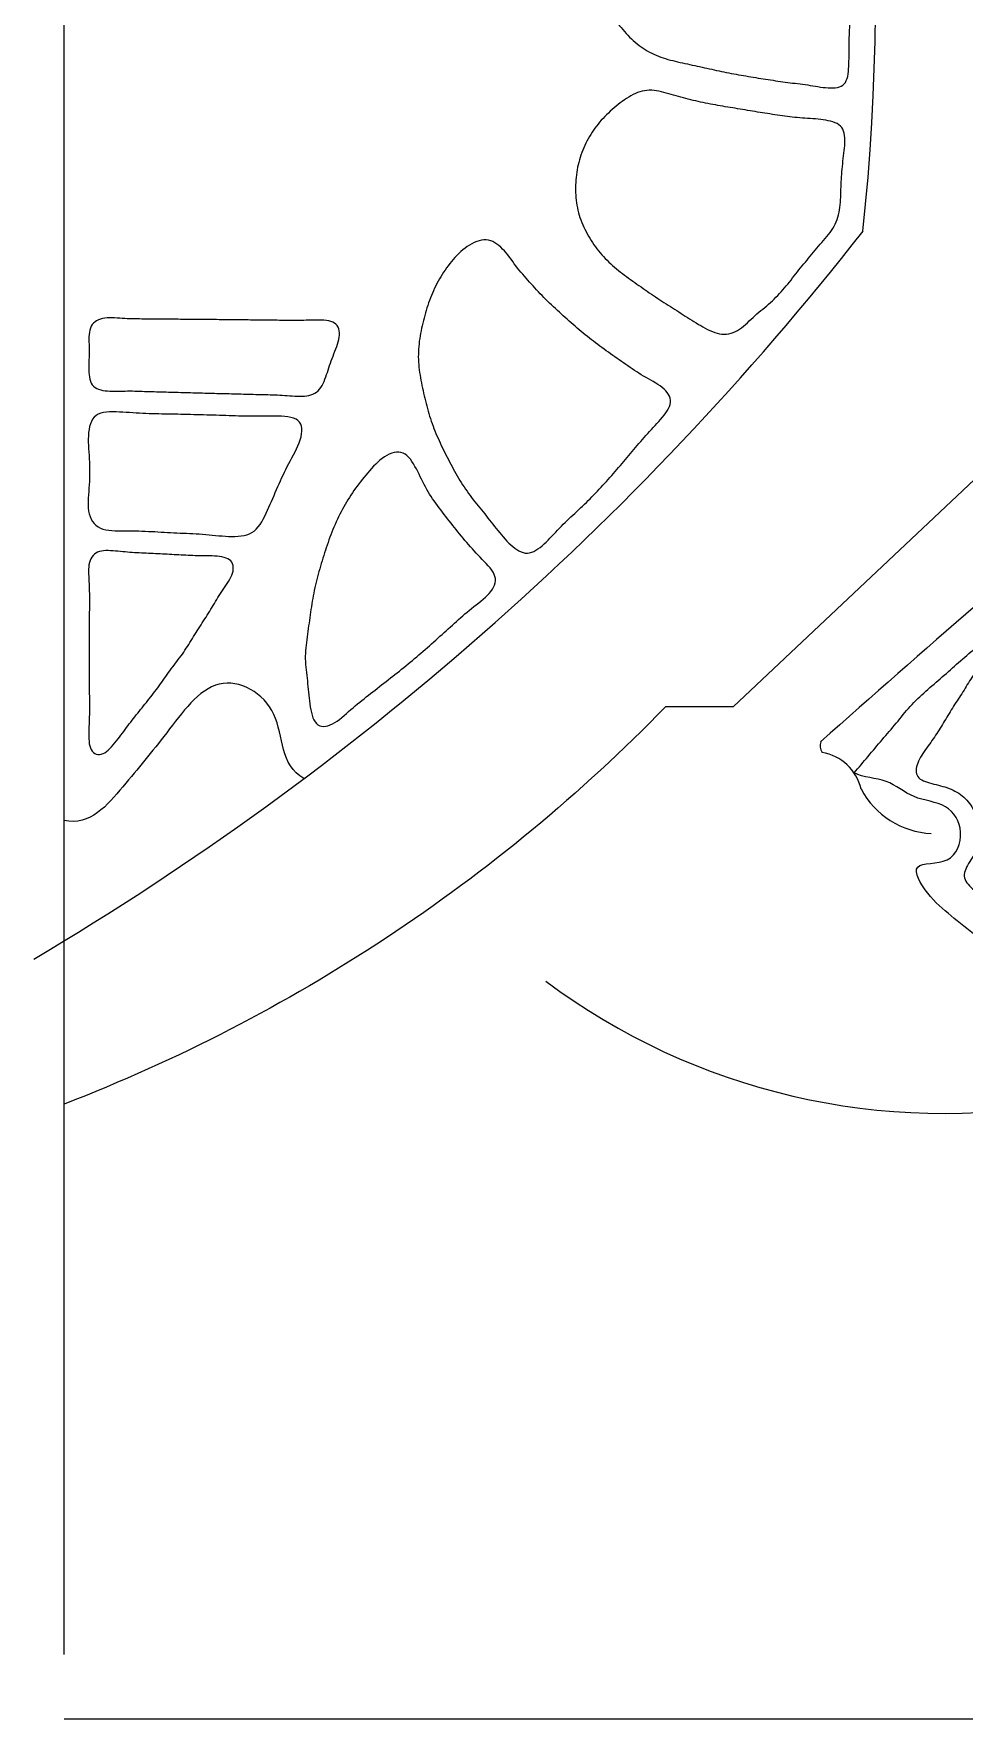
# Model space of a CAD drawing. Header units: inches. Extents: x 36 to 189, y -75 to 56.
# Drawn here: x 35.97 to 44.49, y -74.69 to -59.23 of the extents above; entities that cross this region are included whole.
import ezdxf

# ---------------------------------------------------------------- set-up
doc = ezdxf.new("R2010")
doc.units = ezdxf.units.IN
for name, color, linetype, lineweight in [('01_ORIGINAL_CAD', 7, 'CONTINUOUS', 20), ('10_EXTENSION_MASSES', 7, 'CONTINUOUS', 15), ('15_NEIGHBOURHOOD_CIRCULATION', 7, 'CONTINUOUS', 13)]:
    doc.layers.add(name, color=color, linetype=linetype, lineweight=lineweight)

# ---------------------------------------------------------------- blocks, each defined once
blk = doc.blocks.new('OPTION_07_SCALES')
at = {"layer": '01_ORIGINAL_CAD'}
for p, q in [((36.248, 17.906), (36.248, 55.9)), ((71.442, 17.312), (36.248, 17.312))]:
    blk.add_line(p, q, dxfattribs=at)
blk.add_lwpolyline([(53.65, 30.945), (50.4, 30.004), (48.095, 29.84), (45.427, 29.473), (42.376, 26.597), (41.758, 26.597, -0.10797), (36.248, 22.954)], format="xyb", dxfattribs=at)
for centre, radius, start, end in [((22.064, 33.195), 21.619, 354.0583, 36.0319), ((22.02, 47.825), 27.364, 300.648, 321.9453), ((177.596, -125.015), 202.378, 130.55026, 131.62005), ((43.293, 26.24), 0.119, 162.5746, 211.3187), ((43.119, 25.741), 0.443, 13.2811, 80.611), ((44.225, 26.196), 0.761, 207.5896, 267.5639), ((44.306, 28.951), 6.083, 233.183, 280.5392)]:
    blk.add_arc(centre, radius, start, end, dxfattribs=at)
at = {"layer": '10_EXTENSION_MASSES'}
for points, knots in [([(41.143, 33.326), (41.139, 33.387), (41.141, 33.448), (41.149, 33.508), (41.158, 33.568), (41.174, 33.628), (41.194, 33.686), (41.214, 33.745), (41.239, 33.801), (41.269, 33.855), (41.299, 33.909), (41.334, 33.959), (41.372, 34.008), (41.411, 34.058), (41.453, 34.106), (41.5, 34.146), (41.547, 34.187), (41.598, 34.219), (41.654, 34.23), (41.709, 34.241), (41.769, 34.231), (41.829, 34.217), (41.889, 34.203), (41.949, 34.185), (42.008, 34.171), (42.068, 34.157), (42.128, 34.147), (42.188, 34.138), (42.248, 34.128), (42.308, 34.119), (42.368, 34.11), (42.428, 34.1), (42.488, 34.091), (42.549, 34.084), (42.609, 34.077), (42.671, 34.073), (42.732, 34.069), (42.793, 34.065), (42.854, 34.061), (42.914, 34.054), (42.975, 34.048), (43.035, 34.038), (43.099, 34.037), (43.163, 34.035), (43.23, 34.041), (43.288, 34.032), (43.346, 34.024), (43.393, 34.001), (43.417, 33.956), (43.441, 33.911), (43.442, 33.845), (43.441, 33.78), (43.441, 33.715), (43.439, 33.652), (43.439, 33.589), (43.439, 33.527), (43.441, 33.466), (43.442, 33.404), (43.444, 33.343), (43.445, 33.281), (43.447, 33.219), (43.448, 33.157), (43.45, 33.095), (43.45, 33.033), (43.45, 32.971), (43.449, 32.909), (43.447, 32.848), (43.444, 32.787), (43.44, 32.726), (43.439, 32.663), (43.438, 32.6), (43.44, 32.534), (43.437, 32.47), (43.434, 32.406), (43.426, 32.343), (43.395, 32.309), (43.363, 32.275), (43.308, 32.27), (43.247, 32.273), (43.187, 32.277), (43.122, 32.289), (43.06, 32.299), (42.997, 32.308), (42.937, 32.315), (42.877, 32.323), (42.818, 32.331), (42.758, 32.339), (42.697, 32.349), (42.637, 32.358), (42.577, 32.368), (42.517, 32.378), (42.457, 32.388), (42.397, 32.398), (42.337, 32.41), (42.277, 32.421), (42.218, 32.435), (42.159, 32.448), (42.099, 32.461), (42.04, 32.474), (41.98, 32.487), (41.921, 32.5), (41.861, 32.513), (41.802, 32.528), (41.743, 32.544), (41.685, 32.563), (41.631, 32.59), (41.576, 32.617), (41.526, 32.651), (41.479, 32.691), (41.433, 32.731), (41.39, 32.777), (41.351, 32.825), (41.312, 32.872), (41.276, 32.922), (41.247, 32.976), (41.217, 33.029), (41.193, 33.086), (41.175, 33.145), (41.158, 33.204), (41.148, 33.265), (41.143, 33.326)], [0, 0, 0, 0, 0.025, 0.025, 0.025, 0.05, 0.05, 0.05, 0.075, 0.075, 0.075, 0.1, 0.1, 0.1, 0.125, 0.125, 0.125, 0.15, 0.15, 0.15, 0.175, 0.175, 0.175, 0.2, 0.2, 0.2, 0.225, 0.225, 0.225, 0.25, 0.25, 0.25, 0.275, 0.275, 0.275, 0.3, 0.3, 0.3, 0.325, 0.325, 0.325, 0.35, 0.35, 0.35, 0.375, 0.375, 0.375, 0.4, 0.4, 0.4, 0.425, 0.425, 0.425, 0.45, 0.45, 0.45, 0.475, 0.475, 0.475, 0.5, 0.5, 0.5, 0.525, 0.525, 0.525, 0.55, 0.55, 0.55, 0.575, 0.575, 0.575, 0.6, 0.6, 0.6, 0.625, 0.625, 0.625, 0.65, 0.65, 0.65, 0.675, 0.675, 0.675, 0.7, 0.7, 0.7, 0.725, 0.725, 0.725, 0.75, 0.75, 0.75, 0.775, 0.775, 0.775, 0.8, 0.8, 0.8, 0.825, 0.825, 0.825, 0.85, 0.85, 0.85, 0.875, 0.875, 0.875, 0.9, 0.9, 0.9, 0.925, 0.925, 0.925, 0.95, 0.95, 0.95, 0.975, 0.975, 0.975, 1, 1, 1, 1]), ([(40.981, 31.061), (40.96, 31.12), (40.946, 31.18), (40.939, 31.242), (40.932, 31.304), (40.931, 31.367), (40.936, 31.429), (40.941, 31.491), (40.952, 31.552), (40.969, 31.612), (40.986, 31.672), (41.01, 31.73), (41.038, 31.785), (41.067, 31.84), (41.101, 31.892), (41.139, 31.94), (41.178, 31.988), (41.222, 32.032), (41.269, 32.074), (41.317, 32.116), (41.367, 32.156), (41.421, 32.188), (41.474, 32.22), (41.529, 32.244), (41.587, 32.25), (41.645, 32.255), (41.705, 32.241), (41.765, 32.225), (41.825, 32.208), (41.884, 32.19), (41.944, 32.174), (42.004, 32.159), (42.064, 32.145), (42.124, 32.133), (42.184, 32.121), (42.244, 32.11), (42.305, 32.1), (42.365, 32.09), (42.426, 32.08), (42.487, 32.07), (42.547, 32.06), (42.608, 32.05), (42.669, 32.04), (42.73, 32.031), (42.79, 32.021), (42.851, 32.013), (42.912, 32.005), (42.972, 31.998), (43.035, 31.994), (43.099, 31.989), (43.165, 31.987), (43.226, 31.976), (43.287, 31.966), (43.343, 31.948), (43.372, 31.909), (43.401, 31.869), (43.403, 31.808), (43.399, 31.745), (43.395, 31.681), (43.385, 31.616), (43.378, 31.552), (43.372, 31.489), (43.368, 31.427), (43.366, 31.364), (43.364, 31.302), (43.364, 31.238), (43.355, 31.177), (43.347, 31.116), (43.331, 31.057), (43.302, 31.004), (43.274, 30.951), (43.232, 30.903), (43.191, 30.856), (43.149, 30.808), (43.109, 30.76), (43.069, 30.712), (43.029, 30.664), (42.99, 30.615), (42.951, 30.566), (42.913, 30.517), (42.874, 30.467), (42.833, 30.42), (42.792, 30.373), (42.749, 30.33), (42.702, 30.289), (42.656, 30.249), (42.607, 30.211), (42.56, 30.168), (42.513, 30.125), (42.468, 30.076), (42.418, 30.047), (42.367, 30.018), (42.31, 30.008), (42.252, 30.018), (42.194, 30.029), (42.135, 30.059), (42.08, 30.092), (42.024, 30.124), (41.971, 30.159), (41.919, 30.192), (41.867, 30.226), (41.815, 30.259), (41.763, 30.292), (41.711, 30.325), (41.66, 30.359), (41.609, 30.394), (41.558, 30.428), (41.508, 30.465), (41.457, 30.501), (41.407, 30.538), (41.356, 30.573), (41.308, 30.613), (41.26, 30.653), (41.215, 30.696), (41.174, 30.743), (41.133, 30.79), (41.096, 30.84), (41.064, 30.893), (41.031, 30.947), (41.003, 31.003), (40.981, 31.061)], [0, 0, 0, 0, 0.025, 0.025, 0.025, 0.05, 0.05, 0.05, 0.075, 0.075, 0.075, 0.1, 0.1, 0.1, 0.125, 0.125, 0.125, 0.15, 0.15, 0.15, 0.175, 0.175, 0.175, 0.2, 0.2, 0.2, 0.225, 0.225, 0.225, 0.25, 0.25, 0.25, 0.275, 0.275, 0.275, 0.3, 0.3, 0.3, 0.325, 0.325, 0.325, 0.35, 0.35, 0.35, 0.375, 0.375, 0.375, 0.4, 0.4, 0.4, 0.425, 0.425, 0.425, 0.45, 0.45, 0.45, 0.475, 0.475, 0.475, 0.5, 0.5, 0.5, 0.525, 0.525, 0.525, 0.55, 0.55, 0.55, 0.575, 0.575, 0.575, 0.6, 0.6, 0.6, 0.625, 0.625, 0.625, 0.65, 0.65, 0.65, 0.675, 0.675, 0.675, 0.7, 0.7, 0.7, 0.725, 0.725, 0.725, 0.75, 0.75, 0.75, 0.775, 0.775, 0.775, 0.8, 0.8, 0.8, 0.825, 0.825, 0.825, 0.85, 0.85, 0.85, 0.875, 0.875, 0.875, 0.9, 0.9, 0.9, 0.925, 0.925, 0.925, 0.95, 0.95, 0.95, 0.975, 0.975, 0.975, 1, 1, 1, 1]), ([(39.517, 29.591), (39.505, 29.654), (39.496, 29.718), (39.493, 29.782), (39.491, 29.846), (39.496, 29.91), (39.505, 29.974), (39.515, 30.037), (39.529, 30.1), (39.545, 30.162), (39.561, 30.224), (39.58, 30.286), (39.604, 30.346), (39.627, 30.406), (39.655, 30.464), (39.687, 30.52), (39.719, 30.576), (39.755, 30.63), (39.796, 30.681), (39.838, 30.732), (39.886, 30.779), (39.941, 30.817), (39.996, 30.854), (40.058, 30.881), (40.115, 30.878), (40.171, 30.875), (40.221, 30.841), (40.265, 30.795), (40.31, 30.75), (40.347, 30.693), (40.387, 30.64), (40.427, 30.588), (40.47, 30.54), (40.512, 30.492), (40.555, 30.444), (40.598, 30.396), (40.643, 30.35), (40.688, 30.304), (40.736, 30.26), (40.785, 30.216), (40.833, 30.172), (40.88, 30.128), (40.929, 30.086), (40.978, 30.043), (41.029, 30.003), (41.079, 29.963), (41.13, 29.924), (41.182, 29.885), (41.234, 29.848), (41.286, 29.81), (41.34, 29.774), (41.393, 29.737), (41.446, 29.7), (41.499, 29.663), (41.557, 29.629), (41.615, 29.595), (41.679, 29.564), (41.727, 29.525), (41.775, 29.486), (41.808, 29.44), (41.803, 29.389), (41.799, 29.339), (41.758, 29.284), (41.713, 29.233), (41.669, 29.181), (41.621, 29.134), (41.578, 29.086), (41.534, 29.037), (41.494, 28.988), (41.453, 28.939), (41.412, 28.89), (41.37, 28.84), (41.328, 28.792), (41.286, 28.743), (41.243, 28.694), (41.2, 28.646), (41.156, 28.598), (41.112, 28.551), (41.067, 28.505), (41.021, 28.459), (40.973, 28.415), (40.926, 28.371), (40.879, 28.327), (40.832, 28.283), (40.786, 28.235), (40.74, 28.187), (40.694, 28.136), (40.645, 28.091), (40.596, 28.046), (40.545, 28.008), (40.492, 28.006), (40.44, 28.004), (40.388, 28.038), (40.34, 28.082), (40.292, 28.126), (40.248, 28.181), (40.207, 28.232), (40.165, 28.284), (40.126, 28.334), (40.086, 28.384), (40.046, 28.433), (40.005, 28.483), (39.967, 28.535), (39.929, 28.586), (39.893, 28.639), (39.86, 28.694), (39.827, 28.749), (39.798, 28.807), (39.768, 28.865), (39.739, 28.922), (39.709, 28.98), (39.683, 29.038), (39.656, 29.097), (39.632, 29.156), (39.611, 29.217), (39.591, 29.278), (39.574, 29.34), (39.558, 29.403), (39.542, 29.465), (39.529, 29.527), (39.517, 29.591)], [0, 0, 0, 0, 0.025, 0.025, 0.025, 0.05, 0.05, 0.05, 0.075, 0.075, 0.075, 0.1, 0.1, 0.1, 0.125, 0.125, 0.125, 0.15, 0.15, 0.15, 0.175, 0.175, 0.175, 0.2, 0.2, 0.2, 0.225, 0.225, 0.225, 0.25, 0.25, 0.25, 0.275, 0.275, 0.275, 0.3, 0.3, 0.3, 0.325, 0.325, 0.325, 0.35, 0.35, 0.35, 0.375, 0.375, 0.375, 0.4, 0.4, 0.4, 0.425, 0.425, 0.425, 0.45, 0.45, 0.45, 0.475, 0.475, 0.475, 0.5, 0.5, 0.5, 0.525, 0.525, 0.525, 0.55, 0.55, 0.55, 0.575, 0.575, 0.575, 0.6, 0.6, 0.6, 0.625, 0.625, 0.625, 0.65, 0.65, 0.65, 0.675, 0.675, 0.675, 0.7, 0.7, 0.7, 0.725, 0.725, 0.725, 0.75, 0.75, 0.75, 0.775, 0.775, 0.775, 0.8, 0.8, 0.8, 0.825, 0.825, 0.825, 0.85, 0.85, 0.85, 0.875, 0.875, 0.875, 0.9, 0.9, 0.9, 0.925, 0.925, 0.925, 0.95, 0.95, 0.95, 0.975, 0.975, 0.975, 1, 1, 1, 1]), ([(38.575, 29.495), (38.538, 29.46), (38.485, 29.448), (38.428, 29.445), (38.37, 29.443), (38.307, 29.45), (38.246, 29.454), (38.186, 29.459), (38.127, 29.459), (38.069, 29.461), (38.01, 29.462), (37.951, 29.463), (37.892, 29.465), (37.833, 29.466), (37.774, 29.468), (37.715, 29.47), (37.655, 29.471), (37.596, 29.473), (37.537, 29.474), (37.478, 29.476), (37.419, 29.478), (37.36, 29.479), (37.301, 29.481), (37.242, 29.482), (37.183, 29.484), (37.124, 29.485), (37.065, 29.487), (37.006, 29.489), (36.947, 29.491), (36.889, 29.494), (36.828, 29.493), (36.768, 29.492), (36.704, 29.488), (36.645, 29.493), (36.587, 29.498), (36.533, 29.513), (36.505, 29.55), (36.477, 29.588), (36.474, 29.649), (36.474, 29.71), (36.474, 29.771), (36.477, 29.833), (36.476, 29.896), (36.475, 29.959), (36.47, 30.023), (36.488, 30.07), (36.506, 30.117), (36.546, 30.146), (36.599, 30.157), (36.652, 30.169), (36.717, 30.162), (36.78, 30.158), (36.842, 30.155), (36.9, 30.154), (36.959, 30.153), (37.018, 30.153), (37.076, 30.153), (37.135, 30.152), (37.194, 30.152), (37.254, 30.151), (37.313, 30.15), (37.372, 30.15), (37.431, 30.149), (37.49, 30.149), (37.549, 30.148), (37.608, 30.147), (37.667, 30.147), (37.726, 30.146), (37.785, 30.146), (37.845, 30.145), (37.904, 30.144), (37.963, 30.144), (38.022, 30.143), (38.081, 30.143), (38.14, 30.142), (38.199, 30.141), (38.258, 30.14), (38.316, 30.139), (38.376, 30.139), (38.435, 30.14), (38.496, 30.143), (38.558, 30.143), (38.621, 30.144), (38.686, 30.142), (38.724, 30.116), (38.763, 30.09), (38.776, 30.041), (38.768, 29.986), (38.761, 29.931), (38.733, 29.871), (38.711, 29.813), (38.688, 29.755), (38.671, 29.699), (38.652, 29.643), (38.633, 29.586), (38.612, 29.53), (38.575, 29.495)], [0, 0, 0, 0, 0.03125, 0.03125, 0.03125, 0.0625, 0.0625, 0.0625, 0.09375, 0.09375, 0.09375, 0.125, 0.125, 0.125, 0.15625, 0.15625, 0.15625, 0.1875, 0.1875, 0.1875, 0.21875, 0.21875, 0.21875, 0.25, 0.25, 0.25, 0.28125, 0.28125, 0.28125, 0.3125, 0.3125, 0.3125, 0.34375, 0.34375, 0.34375, 0.375, 0.375, 0.375, 0.40625, 0.40625, 0.40625, 0.4375, 0.4375, 0.4375, 0.46875, 0.46875, 0.46875, 0.5, 0.5, 0.5, 0.53125, 0.53125, 0.53125, 0.5625, 0.5625, 0.5625, 0.59375, 0.59375, 0.59375, 0.625, 0.625, 0.625, 0.65625, 0.65625, 0.65625, 0.6875, 0.6875, 0.6875, 0.71875, 0.71875, 0.71875, 0.75, 0.75, 0.75, 0.78125, 0.78125, 0.78125, 0.8125, 0.8125, 0.8125, 0.84375, 0.84375, 0.84375, 0.875, 0.875, 0.875, 0.90625, 0.90625, 0.90625, 0.9375, 0.9375, 0.9375, 0.96875, 0.96875, 0.96875, 1, 1, 1, 1]), ([(37.989, 28.209), (37.935, 28.168), (37.862, 28.158), (37.784, 28.159), (37.707, 28.16), (37.625, 28.171), (37.545, 28.178), (37.466, 28.185), (37.388, 28.187), (37.31, 28.19), (37.233, 28.194), (37.155, 28.199), (37.077, 28.203), (37, 28.207), (36.922, 28.211), (36.84, 28.211), (36.757, 28.211), (36.669, 28.206), (36.603, 28.227), (36.537, 28.249), (36.494, 28.297), (36.477, 28.366), (36.46, 28.434), (36.47, 28.522), (36.475, 28.603), (36.481, 28.685), (36.482, 28.76), (36.479, 28.84), (36.475, 28.92), (36.466, 29.004), (36.47, 29.082), (36.474, 29.16), (36.49, 29.233), (36.54, 29.269), (36.59, 29.304), (36.673, 29.303), (36.755, 29.3), (36.837, 29.296), (36.918, 29.289), (36.997, 29.286), (37.075, 29.282), (37.153, 29.282), (37.23, 29.28), (37.308, 29.279), (37.387, 29.277), (37.465, 29.275), (37.544, 29.272), (37.623, 29.271), (37.7, 29.268), (37.778, 29.265), (37.855, 29.262), (37.934, 29.261), (38.012, 29.261), (38.093, 29.263), (38.176, 29.262), (38.26, 29.262), (38.347, 29.258), (38.39, 29.222), (38.434, 29.186), (38.433, 29.118), (38.411, 29.046), (38.388, 28.974), (38.343, 28.899), (38.306, 28.827), (38.268, 28.755), (38.236, 28.687), (38.205, 28.616), (38.175, 28.545), (38.144, 28.472), (38.111, 28.399), (38.078, 28.325), (38.043, 28.251), (37.989, 28.209)], [0, 0, 0, 0, 0.041667, 0.041667, 0.041667, 0.083333, 0.083333, 0.083333, 0.125, 0.125, 0.125, 0.166667, 0.166667, 0.166667, 0.208333, 0.208333, 0.208333, 0.25, 0.25, 0.25, 0.291667, 0.291667, 0.291667, 0.333333, 0.333333, 0.333333, 0.375, 0.375, 0.375, 0.416667, 0.416667, 0.416667, 0.458333, 0.458333, 0.458333, 0.5, 0.5, 0.5, 0.541667, 0.541667, 0.541667, 0.583333, 0.583333, 0.583333, 0.625, 0.625, 0.625, 0.666667, 0.666667, 0.666667, 0.708333, 0.708333, 0.708333, 0.75, 0.75, 0.75, 0.791667, 0.791667, 0.791667, 0.833333, 0.833333, 0.833333, 0.875, 0.875, 0.875, 0.916667, 0.916667, 0.916667, 0.958333, 0.958333, 0.958333, 1, 1, 1, 1]), ([(38.476, 26.834), (38.468, 26.902), (38.458, 26.969), (38.457, 27.036), (38.456, 27.103), (38.465, 27.17), (38.474, 27.238), (38.483, 27.305), (38.492, 27.373), (38.502, 27.44), (38.511, 27.506), (38.521, 27.573), (38.534, 27.64), (38.547, 27.706), (38.564, 27.772), (38.582, 27.837), (38.6, 27.903), (38.62, 27.968), (38.641, 28.032), (38.662, 28.096), (38.685, 28.159), (38.71, 28.222), (38.736, 28.285), (38.765, 28.348), (38.797, 28.408), (38.829, 28.468), (38.865, 28.525), (38.903, 28.58), (38.942, 28.635), (38.983, 28.688), (39.029, 28.742), (39.076, 28.796), (39.126, 28.852), (39.183, 28.889), (39.24, 28.926), (39.303, 28.944), (39.353, 28.923), (39.403, 28.902), (39.441, 28.841), (39.475, 28.778), (39.508, 28.715), (39.536, 28.651), (39.57, 28.591), (39.604, 28.532), (39.642, 28.477), (39.683, 28.423), (39.723, 28.368), (39.766, 28.314), (39.808, 28.261), (39.85, 28.208), (39.892, 28.155), (39.937, 28.104), (39.981, 28.052), (40.028, 28.001), (40.078, 27.949), (40.128, 27.897), (40.181, 27.844), (40.195, 27.792), (40.21, 27.739), (40.186, 27.686), (40.142, 27.637), (40.099, 27.589), (40.038, 27.544), (39.981, 27.499), (39.925, 27.454), (39.875, 27.409), (39.824, 27.363), (39.774, 27.318), (39.723, 27.272), (39.672, 27.226), (39.621, 27.18), (39.569, 27.134), (39.517, 27.089), (39.465, 27.045), (39.413, 27.001), (39.359, 26.957), (39.306, 26.914), (39.251, 26.872), (39.197, 26.829), (39.143, 26.787), (39.089, 26.745), (39.036, 26.703), (38.982, 26.661), (38.929, 26.619), (38.875, 26.571), (38.82, 26.523), (38.763, 26.469), (38.707, 26.44), (38.65, 26.411), (38.595, 26.408), (38.559, 26.443), (38.524, 26.478), (38.508, 26.552), (38.498, 26.624), (38.488, 26.696), (38.483, 26.766), (38.476, 26.834)], [0, 0, 0, 0, 0.03125, 0.03125, 0.03125, 0.0625, 0.0625, 0.0625, 0.09375, 0.09375, 0.09375, 0.125, 0.125, 0.125, 0.15625, 0.15625, 0.15625, 0.1875, 0.1875, 0.1875, 0.21875, 0.21875, 0.21875, 0.25, 0.25, 0.25, 0.28125, 0.28125, 0.28125, 0.3125, 0.3125, 0.3125, 0.34375, 0.34375, 0.34375, 0.375, 0.375, 0.375, 0.40625, 0.40625, 0.40625, 0.4375, 0.4375, 0.4375, 0.46875, 0.46875, 0.46875, 0.5, 0.5, 0.5, 0.53125, 0.53125, 0.53125, 0.5625, 0.5625, 0.5625, 0.59375, 0.59375, 0.59375, 0.625, 0.625, 0.625, 0.65625, 0.65625, 0.65625, 0.6875, 0.6875, 0.6875, 0.71875, 0.71875, 0.71875, 0.75, 0.75, 0.75, 0.78125, 0.78125, 0.78125, 0.8125, 0.8125, 0.8125, 0.84375, 0.84375, 0.84375, 0.875, 0.875, 0.875, 0.90625, 0.90625, 0.90625, 0.9375, 0.9375, 0.9375, 0.96875, 0.96875, 0.96875, 1, 1, 1, 1]), ([(36.604, 26.168), (36.561, 26.149), (36.517, 26.164), (36.495, 26.204), (36.473, 26.244), (36.472, 26.31), (36.474, 26.371), (36.475, 26.433), (36.478, 26.491), (36.479, 26.547), (36.48, 26.604), (36.479, 26.661), (36.478, 26.717), (36.478, 26.774), (36.478, 26.831), (36.478, 26.889), (36.478, 26.946), (36.478, 27.003), (36.478, 27.06), (36.478, 27.117), (36.478, 27.174), (36.478, 27.231), (36.478, 27.288), (36.478, 27.345), (36.478, 27.402), (36.478, 27.459), (36.479, 27.516), (36.479, 27.573), (36.479, 27.629), (36.478, 27.686), (36.475, 27.746), (36.472, 27.806), (36.466, 27.869), (36.479, 27.919), (36.492, 27.969), (36.524, 28.006), (36.571, 28.021), (36.618, 28.036), (36.681, 28.028), (36.741, 28.023), (36.801, 28.017), (36.858, 28.012), (36.915, 28.009), (36.972, 28.006), (37.028, 28.004), (37.085, 28.001), (37.142, 27.998), (37.199, 27.995), (37.256, 27.992), (37.313, 27.989), (37.369, 27.985), (37.426, 27.983), (37.483, 27.982), (37.542, 27.982), (37.603, 27.98), (37.664, 27.977), (37.727, 27.972), (37.763, 27.945), (37.798, 27.919), (37.806, 27.872), (37.79, 27.822), (37.775, 27.773), (37.737, 27.721), (37.704, 27.672), (37.671, 27.622), (37.642, 27.575), (37.614, 27.527), (37.585, 27.48), (37.555, 27.432), (37.525, 27.385), (37.494, 27.337), (37.464, 27.289), (37.434, 27.241), (37.404, 27.193), (37.375, 27.145), (37.343, 27.098), (37.311, 27.052), (37.276, 27.007), (37.242, 26.962), (37.208, 26.916), (37.175, 26.87), (37.142, 26.824), (37.109, 26.778), (37.076, 26.732), (37.041, 26.687), (37.006, 26.643), (36.97, 26.599), (36.935, 26.555), (36.9, 26.512), (36.866, 26.468), (36.832, 26.423), (36.798, 26.378), (36.765, 26.332), (36.727, 26.284), (36.689, 26.236), (36.647, 26.186), (36.604, 26.168)], [0, 0, 0, 0, 0.03125, 0.03125, 0.03125, 0.0625, 0.0625, 0.0625, 0.09375, 0.09375, 0.09375, 0.125, 0.125, 0.125, 0.15625, 0.15625, 0.15625, 0.1875, 0.1875, 0.1875, 0.21875, 0.21875, 0.21875, 0.25, 0.25, 0.25, 0.28125, 0.28125, 0.28125, 0.3125, 0.3125, 0.3125, 0.34375, 0.34375, 0.34375, 0.375, 0.375, 0.375, 0.40625, 0.40625, 0.40625, 0.4375, 0.4375, 0.4375, 0.46875, 0.46875, 0.46875, 0.5, 0.5, 0.5, 0.53125, 0.53125, 0.53125, 0.5625, 0.5625, 0.5625, 0.59375, 0.59375, 0.59375, 0.625, 0.625, 0.625, 0.65625, 0.65625, 0.65625, 0.6875, 0.6875, 0.6875, 0.71875, 0.71875, 0.71875, 0.75, 0.75, 0.75, 0.78125, 0.78125, 0.78125, 0.8125, 0.8125, 0.8125, 0.84375, 0.84375, 0.84375, 0.875, 0.875, 0.875, 0.90625, 0.90625, 0.90625, 0.9375, 0.9375, 0.9375, 0.96875, 0.96875, 0.96875, 1, 1, 1, 1]), ([(44.08, 25.945), (44.051, 25.974), (44.047, 26.018), (44.062, 26.064), (44.076, 26.11), (44.108, 26.159), (44.14, 26.204), (44.172, 26.25), (44.203, 26.292), (44.232, 26.336), (44.261, 26.379), (44.289, 26.424), (44.315, 26.468), (44.342, 26.513), (44.368, 26.558), (44.396, 26.602), (44.424, 26.646), (44.455, 26.689), (44.482, 26.734), (44.51, 26.778), (44.535, 26.824), (44.565, 26.867), (44.595, 26.91), (44.629, 26.95), (44.667, 26.986), (44.705, 27.023), (44.746, 27.056), (44.786, 27.09), (44.827, 27.125), (44.866, 27.161), (44.906, 27.197), (44.945, 27.234), (44.985, 27.272), (45.029, 27.295), (45.073, 27.317), (45.121, 27.324), (45.171, 27.318), (45.22, 27.312), (45.272, 27.292), (45.323, 27.276), (45.374, 27.26), (45.425, 27.247), (45.475, 27.234), (45.525, 27.22), (45.575, 27.205), (45.625, 27.192), (45.675, 27.178), (45.725, 27.167), (45.779, 27.158), (45.832, 27.148), (45.888, 27.141), (45.936, 27.122), (45.985, 27.104), (46.026, 27.075), (46.04, 27.035), (46.055, 26.996), (46.042, 26.945), (46.023, 26.894), (46.005, 26.844), (45.98, 26.794), (45.961, 26.744), (45.942, 26.694), (45.927, 26.644), (45.911, 26.594), (45.895, 26.545), (45.877, 26.496), (45.857, 26.448), (45.838, 26.399), (45.816, 26.351), (45.797, 26.302), (45.779, 26.253), (45.762, 26.203), (45.746, 26.152), (45.73, 26.102), (45.714, 26.052), (45.698, 26.001), (45.682, 25.951), (45.666, 25.9), (45.649, 25.851), (45.632, 25.801), (45.614, 25.752), (45.595, 25.704), (45.575, 25.655), (45.554, 25.608), (45.535, 25.559), (45.516, 25.51), (45.499, 25.46), (45.483, 25.41), (45.466, 25.359), (45.451, 25.309), (45.435, 25.258), (45.419, 25.208), (45.403, 25.158), (45.384, 25.109), (45.366, 25.06), (45.346, 25.013), (45.327, 24.964), (45.308, 24.916), (45.29, 24.867), (45.274, 24.814), (45.257, 24.761), (45.243, 24.705), (45.217, 24.664), (45.191, 24.623), (45.153, 24.598), (45.108, 24.598), (45.064, 24.598), (45.012, 24.623), (44.965, 24.651), (44.917, 24.68), (44.874, 24.712), (44.831, 24.743), (44.789, 24.775), (44.747, 24.805), (44.703, 24.835), (44.658, 24.865), (44.611, 24.894), (44.571, 24.929), (44.531, 24.963), (44.499, 25.002), (44.495, 25.044), (44.492, 25.086), (44.517, 25.131), (44.545, 25.177), (44.573, 25.222), (44.602, 25.269), (44.618, 25.318), (44.634, 25.368), (44.637, 25.421), (44.631, 25.473), (44.626, 25.526), (44.614, 25.578), (44.592, 25.626), (44.571, 25.674), (44.541, 25.718), (44.504, 25.755), (44.467, 25.791), (44.423, 25.82), (44.374, 25.841), (44.325, 25.862), (44.271, 25.875), (44.217, 25.888), (44.163, 25.902), (44.109, 25.916), (44.08, 25.945)], [0, 0, 0, 0, 0.020833, 0.020833, 0.020833, 0.041667, 0.041667, 0.041667, 0.0625, 0.0625, 0.0625, 0.083333, 0.083333, 0.083333, 0.104167, 0.104167, 0.104167, 0.125, 0.125, 0.125, 0.145833, 0.145833, 0.145833, 0.166667, 0.166667, 0.166667, 0.1875, 0.1875, 0.1875, 0.208333, 0.208333, 0.208333, 0.229167, 0.229167, 0.229167, 0.25, 0.25, 0.25, 0.270833, 0.270833, 0.270833, 0.291667, 0.291667, 0.291667, 0.3125, 0.3125, 0.3125, 0.333333, 0.333333, 0.333333, 0.354167, 0.354167, 0.354167, 0.375, 0.375, 0.375, 0.395833, 0.395833, 0.395833, 0.416667, 0.416667, 0.416667, 0.4375, 0.4375, 0.4375, 0.458333, 0.458333, 0.458333, 0.479167, 0.479167, 0.479167, 0.5, 0.5, 0.5, 0.520833, 0.520833, 0.520833, 0.541667, 0.541667, 0.541667, 0.5625, 0.5625, 0.5625, 0.583333, 0.583333, 0.583333, 0.604167, 0.604167, 0.604167, 0.625, 0.625, 0.625, 0.645833, 0.645833, 0.645833, 0.666667, 0.666667, 0.666667, 0.6875, 0.6875, 0.6875, 0.708333, 0.708333, 0.708333, 0.729167, 0.729167, 0.729167, 0.75, 0.75, 0.75, 0.770833, 0.770833, 0.770833, 0.791667, 0.791667, 0.791667, 0.8125, 0.8125, 0.8125, 0.833333, 0.833333, 0.833333, 0.854167, 0.854167, 0.854167, 0.875, 0.875, 0.875, 0.895833, 0.895833, 0.895833, 0.916667, 0.916667, 0.916667, 0.9375, 0.9375, 0.9375, 0.958333, 0.958333, 0.958333, 0.979167, 0.979167, 0.979167, 1, 1, 1, 1])]:
    blk.add_open_spline(points, degree=3, knots=knots, dxfattribs=at)
at = {"layer": '15_NEIGHBOURHOOD_CIRCULATION'}
for points, knots in [([(43.485, 25.99), (43.528, 26.041), (43.571, 26.091), (43.614, 26.142), (43.657, 26.193), (43.699, 26.245), (43.743, 26.295), (43.786, 26.346), (43.83, 26.396), (43.872, 26.447), (43.914, 26.499), (43.955, 26.552), (44, 26.601), (44.044, 26.65), (44.092, 26.696), (44.142, 26.74), (44.192, 26.785), (44.243, 26.827), (44.293, 26.871), (44.344, 26.914), (44.393, 26.959), (44.443, 27.003), (44.493, 27.047), (44.543, 27.09), (44.594, 27.134), (44.644, 27.178), (44.694, 27.221), (44.744, 27.265), (44.794, 27.309), (44.844, 27.354), (44.894, 27.397), (44.945, 27.44), (44.996, 27.481), (45.045, 27.528), (45.094, 27.575), (45.141, 27.628), (45.199, 27.643), (45.257, 27.658), (45.325, 27.635), (45.391, 27.613), (45.457, 27.591), (45.52, 27.569), (45.584, 27.569), (45.648, 27.568), (45.713, 27.59), (45.774, 27.615), (45.835, 27.64), (45.893, 27.668), (45.935, 27.717), (45.977, 27.765), (46.004, 27.834), (46.019, 27.898), (46.034, 27.961), (46.037, 28.02), (46.023, 28.087), (46.009, 28.153), (45.978, 28.226), (45.983, 28.287), (45.989, 28.347), (46.031, 28.394), (46.083, 28.439), (46.134, 28.483), (46.196, 28.524), (46.236, 28.573), (46.276, 28.623), (46.295, 28.68), (46.299, 28.749), (46.303, 28.819), (46.293, 28.902), (46.328, 28.938), (46.363, 28.975), (46.443, 28.965), (46.513, 28.964), (46.584, 28.964), (46.646, 28.973), (46.711, 28.977), (46.776, 28.982), (46.844, 28.983), (46.912, 28.986), (46.979, 28.989), (47.045, 28.995), (47.111, 28.999), (47.176, 29.002), (47.242, 29.002), (47.309, 29.007), (47.377, 29.011), (47.446, 29.02), (47.511, 29.022), (47.576, 29.023), (47.636, 29.017), (47.706, 29.026), (47.777, 29.035), (47.857, 29.059), (47.907, 29.039), (47.957, 29.019), (47.977, 28.954), (47.996, 28.89), (48.015, 28.825), (48.034, 28.759), (48.054, 28.696), (48.074, 28.632), (48.095, 28.57), (48.116, 28.507), (48.136, 28.444), (48.155, 28.379), (48.175, 28.316), (48.196, 28.252), (48.218, 28.19), (48.236, 28.126), (48.254, 28.062), (48.266, 27.995), (48.264, 27.929), (48.261, 27.863), (48.242, 27.797), (48.209, 27.742), (48.176, 27.686), (48.128, 27.64), (48.078, 27.594), (48.027, 27.548), (47.974, 27.503), (47.931, 27.454), (47.888, 27.405), (47.857, 27.353), (47.839, 27.291), (47.821, 27.228), (47.818, 27.155), (47.824, 27.089), (47.83, 27.023), (47.844, 26.963), (47.866, 26.901), (47.888, 26.839), (47.917, 26.774), (47.959, 26.723), (48.001, 26.672), (48.056, 26.635), (48.114, 26.604), (48.172, 26.573), (48.233, 26.549), (48.298, 26.529), (48.362, 26.51), (48.429, 26.496), (48.494, 26.498), (48.559, 26.5), (48.622, 26.518), (48.684, 26.541), (48.747, 26.564), (48.81, 26.591), (48.869, 26.622), (48.927, 26.652), (48.981, 26.685), (49.018, 26.738), (49.055, 26.79), (49.074, 26.862), (49.105, 26.922), (49.135, 26.982), (49.178, 27.03), (49.226, 27.076), (49.274, 27.122), (49.329, 27.165), (49.39, 27.186), (49.451, 27.208), (49.52, 27.208), (49.587, 27.209), (49.654, 27.211), (49.72, 27.213), (49.786, 27.215), (49.852, 27.217), (49.919, 27.218), (49.986, 27.219), (50.053, 27.221), (50.12, 27.223), (50.18, 27.248), (50.24, 27.272), (50.293, 27.32), (50.333, 27.373), (50.373, 27.426), (50.401, 27.484), (50.414, 27.549), (50.427, 27.614), (50.424, 27.685), (50.405, 27.747), (50.385, 27.81), (50.348, 27.863), (50.303, 27.912), (50.258, 27.961), (50.205, 28.005), (50.157, 28.05), (50.108, 28.095), (50.064, 28.142), (50.017, 28.189), (49.969, 28.237), (49.918, 28.286), (49.883, 28.341), (49.848, 28.395), (49.829, 28.455), (49.821, 28.522), (49.814, 28.588), (49.817, 28.659), (49.821, 28.724), (49.825, 28.79), (49.828, 28.848), (49.822, 28.919), (49.815, 28.991), (49.798, 29.075), (49.826, 29.116), (49.853, 29.157), (49.925, 29.154), (49.994, 29.155), (50.063, 29.156), (50.13, 29.16), (50.196, 29.165), (50.262, 29.17), (50.328, 29.175), (50.394, 29.178), (50.461, 29.181), (50.528, 29.181), (50.594, 29.187), (50.66, 29.193), (50.725, 29.204), (50.789, 29.223), (50.852, 29.242), (50.914, 29.268), (50.977, 29.291), (51.04, 29.314), (51.103, 29.333), (51.166, 29.355), (51.229, 29.376), (51.292, 29.399), (51.355, 29.421), (51.418, 29.443), (51.481, 29.464), (51.544, 29.485), (51.607, 29.507), (51.67, 29.529), (51.732, 29.551), (51.795, 29.572), (51.858, 29.594), (51.921, 29.616), (51.984, 29.638), (52.047, 29.661), (52.111, 29.676), (52.176, 29.691), (52.242, 29.699), (52.308, 29.709), (52.374, 29.719), (52.439, 29.731), (52.505, 29.742), (52.571, 29.753), (52.636, 29.763), (52.702, 29.774), (52.768, 29.785), (52.834, 29.797), (52.899, 29.808), (52.965, 29.818), (53.03, 29.827), (53.096, 29.839), (53.162, 29.851), (53.228, 29.865), (53.293, 29.874), (53.359, 29.883), (53.424, 29.888), (53.489, 29.904), (53.554, 29.92), (53.62, 29.948), (53.662, 29.996), (53.705, 30.044), (53.724, 30.111), (53.727, 30.177), (53.729, 30.243), (53.715, 30.307), (53.726, 30.372), (53.737, 30.436), (53.773, 30.5), (53.77, 30.564), (53.768, 30.628), (53.727, 30.691), (53.705, 30.754), (53.683, 30.818), (53.681, 30.882), (53.65, 30.945)], [0, 0, 0, 0, 0.010753, 0.010753, 0.010753, 0.021505, 0.021505, 0.021505, 0.032258, 0.032258, 0.032258, 0.043011, 0.043011, 0.043011, 0.053763, 0.053763, 0.053763, 0.064516, 0.064516, 0.064516, 0.075269, 0.075269, 0.075269, 0.086022, 0.086022, 0.086022, 0.096774, 0.096774, 0.096774, 0.107527, 0.107527, 0.107527, 0.11828, 0.11828, 0.11828, 0.129032, 0.129032, 0.129032, 0.139785, 0.139785, 0.139785, 0.150538, 0.150538, 0.150538, 0.16129, 0.16129, 0.16129, 0.172043, 0.172043, 0.172043, 0.182796, 0.182796, 0.182796, 0.193548, 0.193548, 0.193548, 0.204301, 0.204301, 0.204301, 0.215054, 0.215054, 0.215054, 0.225806, 0.225806, 0.225806, 0.236559, 0.236559, 0.236559, 0.247312, 0.247312, 0.247312, 0.258065, 0.258065, 0.258065, 0.268817, 0.268817, 0.268817, 0.27957, 0.27957, 0.27957, 0.290323, 0.290323, 0.290323, 0.301075, 0.301075, 0.301075, 0.311828, 0.311828, 0.311828, 0.322581, 0.322581, 0.322581, 0.333333, 0.333333, 0.333333, 0.344086, 0.344086, 0.344086, 0.354839, 0.354839, 0.354839, 0.365591, 0.365591, 0.365591, 0.376344, 0.376344, 0.376344, 0.387097, 0.387097, 0.387097, 0.397849, 0.397849, 0.397849, 0.408602, 0.408602, 0.408602, 0.419355, 0.419355, 0.419355, 0.430108, 0.430108, 0.430108, 0.44086, 0.44086, 0.44086, 0.451613, 0.451613, 0.451613, 0.462366, 0.462366, 0.462366, 0.473118, 0.473118, 0.473118, 0.483871, 0.483871, 0.483871, 0.494624, 0.494624, 0.494624, 0.505376, 0.505376, 0.505376, 0.516129, 0.516129, 0.516129, 0.526882, 0.526882, 0.526882, 0.537634, 0.537634, 0.537634, 0.548387, 0.548387, 0.548387, 0.55914, 0.55914, 0.55914, 0.569892, 0.569892, 0.569892, 0.580645, 0.580645, 0.580645, 0.591398, 0.591398, 0.591398, 0.602151, 0.602151, 0.602151, 0.612903, 0.612903, 0.612903, 0.623656, 0.623656, 0.623656, 0.634409, 0.634409, 0.634409, 0.645161, 0.645161, 0.645161, 0.655914, 0.655914, 0.655914, 0.666667, 0.666667, 0.666667, 0.677419, 0.677419, 0.677419, 0.688172, 0.688172, 0.688172, 0.698925, 0.698925, 0.698925, 0.709677, 0.709677, 0.709677, 0.72043, 0.72043, 0.72043, 0.731183, 0.731183, 0.731183, 0.741935, 0.741935, 0.741935, 0.752688, 0.752688, 0.752688, 0.763441, 0.763441, 0.763441, 0.774194, 0.774194, 0.774194, 0.784946, 0.784946, 0.784946, 0.795699, 0.795699, 0.795699, 0.806452, 0.806452, 0.806452, 0.817204, 0.817204, 0.817204, 0.827957, 0.827957, 0.827957, 0.83871, 0.83871, 0.83871, 0.849462, 0.849462, 0.849462, 0.860215, 0.860215, 0.860215, 0.870968, 0.870968, 0.870968, 0.88172, 0.88172, 0.88172, 0.892473, 0.892473, 0.892473, 0.903226, 0.903226, 0.903226, 0.913978, 0.913978, 0.913978, 0.924731, 0.924731, 0.924731, 0.935484, 0.935484, 0.935484, 0.946237, 0.946237, 0.946237, 0.956989, 0.956989, 0.956989, 0.967742, 0.967742, 0.967742, 0.978495, 0.978495, 0.978495, 0.989247, 0.989247, 0.989247, 1, 1, 1, 1]), ([(38.445, 25.939), (38.222, 26.061), (38.261, 26.329), (38.169, 26.526), (38.078, 26.724), (37.856, 26.85), (37.668, 26.805), (37.48, 26.759), (37.326, 26.541), (37.188, 26.359), (37.049, 26.178), (36.927, 26.033), (36.786, 25.864), (36.644, 25.695), (36.485, 25.502), (36.248, 25.555)], [0, 0, 0, 0, 0.2, 0.2, 0.2, 0.4, 0.4, 0.4, 0.6, 0.6, 0.6, 0.8, 0.8, 0.8, 1, 1, 1, 1]), ([(49.875, 23.752), (49.879, 23.849), (49.949, 23.951), (49.943, 24.041), (49.938, 24.13), (49.856, 24.207), (49.764, 24.251), (49.673, 24.295), (49.573, 24.307), (49.479, 24.283), (49.385, 24.259), (49.297, 24.2), (49.205, 24.158), (49.114, 24.115), (49.02, 24.089), (48.923, 24.064), (48.827, 24.038), (48.729, 24.012), (48.63, 23.998), (48.531, 23.983), (48.432, 23.98), (48.332, 23.98), (48.232, 23.98), (48.132, 23.984), (48.034, 24), (47.936, 24.017), (47.84, 24.046), (47.744, 24.075), (47.647, 24.105), (47.55, 24.134), (47.453, 24.13), (47.357, 24.126), (47.262, 24.088), (47.168, 24.051), (47.073, 24.014), (46.979, 23.978), (46.883, 23.954), (46.787, 23.93), (46.689, 23.918), (46.589, 23.913), (46.49, 23.909), (46.388, 23.911), (46.288, 23.915), (46.188, 23.918), (46.09, 23.922), (45.992, 23.939), (45.894, 23.957), (45.797, 23.987), (45.699, 24.011), (45.602, 24.034), (45.503, 24.051), (45.41, 24.085), (45.317, 24.119), (45.23, 24.171), (45.14, 24.215), (45.049, 24.259), (44.956, 24.296), (44.867, 24.34), (44.778, 24.384), (44.693, 24.436), (44.611, 24.494), (44.529, 24.553), (44.449, 24.618), (44.374, 24.68), (44.299, 24.743), (44.229, 24.802), (44.161, 24.887), (44.094, 24.972), (44.029, 25.083), (44.068, 25.127), (44.107, 25.172), (44.249, 25.15), (44.338, 25.194), (44.428, 25.238), (44.466, 25.347), (44.46, 25.446), (44.454, 25.545), (44.404, 25.633), (44.322, 25.681), (44.24, 25.728), (44.127, 25.735), (44.035, 25.773), (43.943, 25.811), (43.871, 25.88), (43.778, 25.913), (43.685, 25.947), (43.57, 25.945), (43.485, 25.99)], [0, 0, 0, 0, 0.034483, 0.034483, 0.034483, 0.068966, 0.068966, 0.068966, 0.103448, 0.103448, 0.103448, 0.137931, 0.137931, 0.137931, 0.172414, 0.172414, 0.172414, 0.206897, 0.206897, 0.206897, 0.241379, 0.241379, 0.241379, 0.275862, 0.275862, 0.275862, 0.310345, 0.310345, 0.310345, 0.344828, 0.344828, 0.344828, 0.37931, 0.37931, 0.37931, 0.413793, 0.413793, 0.413793, 0.448276, 0.448276, 0.448276, 0.482759, 0.482759, 0.482759, 0.517241, 0.517241, 0.517241, 0.551724, 0.551724, 0.551724, 0.586207, 0.586207, 0.586207, 0.62069, 0.62069, 0.62069, 0.655172, 0.655172, 0.655172, 0.689655, 0.689655, 0.689655, 0.724138, 0.724138, 0.724138, 0.758621, 0.758621, 0.758621, 0.793103, 0.793103, 0.793103, 0.827586, 0.827586, 0.827586, 0.862069, 0.862069, 0.862069, 0.896552, 0.896552, 0.896552, 0.931034, 0.931034, 0.931034, 0.965517, 0.965517, 0.965517, 1, 1, 1, 1])]:
    blk.add_open_spline(points, degree=3, knots=knots, dxfattribs=at)

msp = doc.modelspace()

# ---------------------------------------------------------------- block references
msp.add_blockref('OPTION_07_SCALES', (0, -92))

doc.saveas('drawing.dxf')
